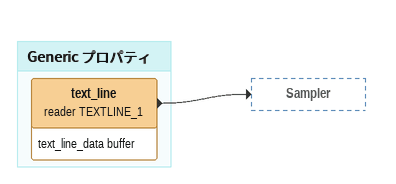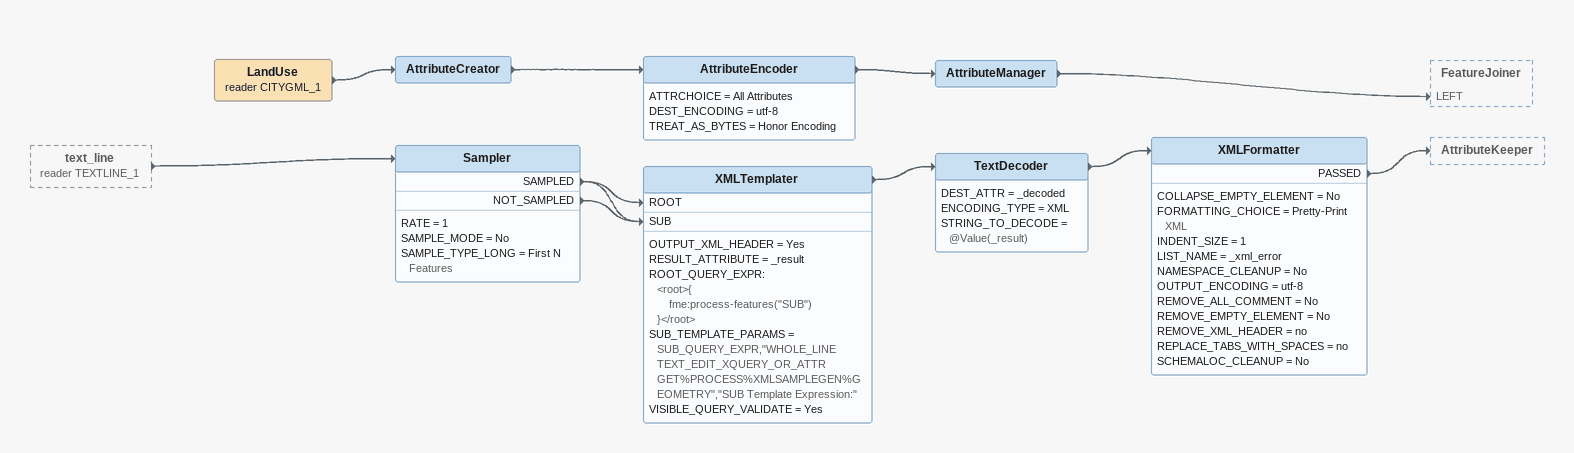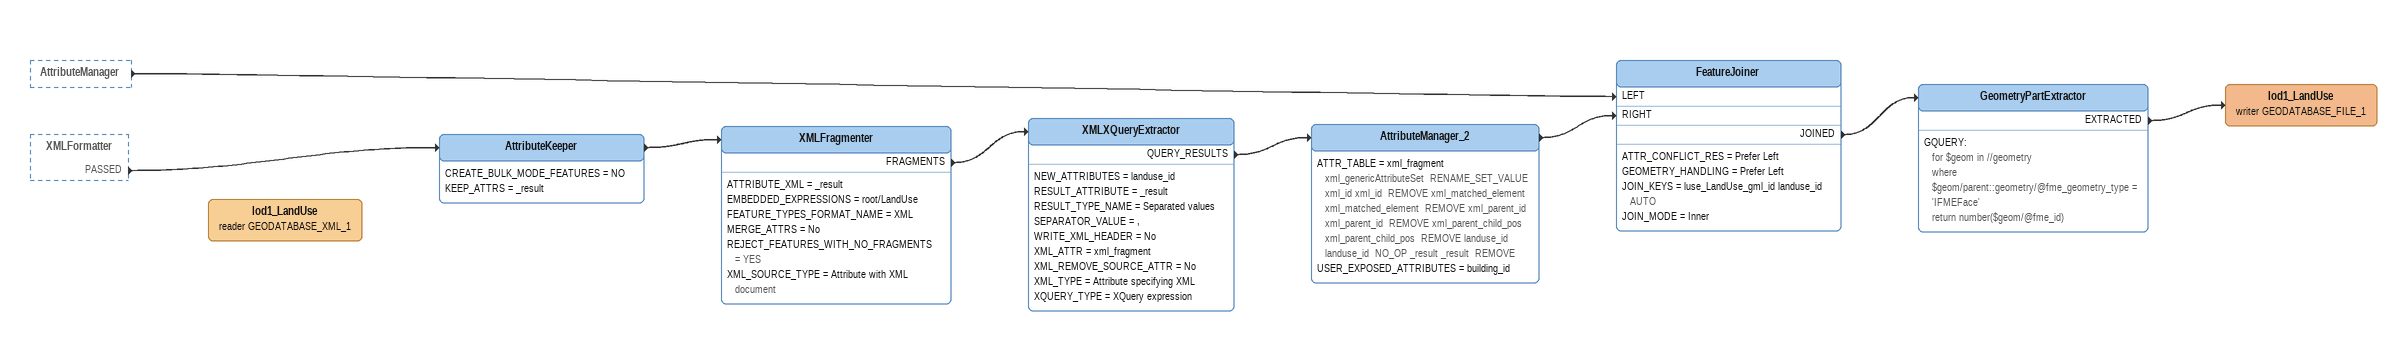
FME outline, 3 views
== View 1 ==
Bookmark: Generic プロパティ
text_line (reader TEXTLINE_1)
    attributes: text_line_data buffer
    -> Sampler

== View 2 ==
text_line (reader TEXTLINE_1) [outside]
    -> Sampler
LandUse (reader CITYGML_1)
    -> AttributeCreator
AttributeCreator
    -> AttributeEncoder
AttributeEncoder
    ATTRCHOICE = All Attributes
    DEST_ENCODING = utf-8
    TREAT_AS_BYTES = Honor Encoding
    -> AttributeManager
AttributeManager
    -> FeatureJoiner [LEFT]
Sampler
    RATE = 1
    SAMPLE_MODE = No
    SAMPLE_TYPE_LONG = First N Features
    SAMPLED -> XMLTemplater [ROOT]
    SAMPLED -> XMLTemplater [SUB]
    NOT_SAMPLED -> XMLTemplater [SUB]
XMLTemplater
    OUTPUT_XML_HEADER = Yes
    RESULT_ATTRIBUTE = _result
    ROOT_QUERY_EXPR:
      <root>{
          fme:process-features("SUB")
      }</root>
    SUB_TEMPLATE_PARAMS = SUB_QUERY_EXPR,"WHOLE_LINE TEXT_EDIT_XQUERY_OR_ATTR GET%PROCESS%XMLSAMPLEGEN%GEOMETRY","SUB Template Expression:"
    VISIBLE_QUERY_VALIDATE = Yes
    -> TextDecoder
TextDecoder
    DEST_ATTR = _decoded
    ENCODING_TYPE = XML
    STRING_TO_DECODE = @Value(_result)
    -> XMLFormatter
XMLFormatter
    COLLAPSE_EMPTY_ELEMENT = No
    FORMATTING_CHOICE = Pretty-Print XML
    INDENT_SIZE = 1
    LIST_NAME = _xml_error
    NAMESPACE_CLEANUP = No
    OUTPUT_ENCODING = utf-8
    REMOVE_ALL_COMMENT = No
    REMOVE_EMPTY_ELEMENT = No
    REMOVE_XML_HEADER = no
    REPLACE_TABS_WITH_SPACES = no
    SCHEMALOC_CLEANUP = No
    PASSED -> AttributeKeeper

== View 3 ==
AttributeManager [outside]
    -> FeatureJoiner [LEFT]
XMLFormatter [outside]
    PASSED -> AttributeKeeper
AttributeKeeper
    CREATE_BULK_MODE_FEATURES = NO
    KEEP_ATTRS = _result
    -> XMLFragmenter
XMLFragmenter
    ATTRIBUTE_XML = _result
    EMBEDDED_EXPRESSIONS = root/LandUse
    FEATURE_TYPES_FORMAT_NAME = XML
    MERGE_ATTRS = No
    REJECT_FEATURES_WITH_NO_FRAGMENTS = YES
    XML_SOURCE_TYPE = Attribute with XML document
    FRAGMENTS -> XMLXQueryExtractor
XMLXQueryExtractor
    NEW_ATTRIBUTES = landuse_id
    RESULT_ATTRIBUTE = _result
    RESULT_TYPE_NAME = Separated values
    SEPARATOR_VALUE = ,
    WRITE_XML_HEADER = No
    XML_ATTR = xml_fragment
    XML_REMOVE_SOURCE_ATTR = No
    XML_TYPE = Attribute specifying XML
    XQUERY_TYPE = XQuery expression
    QUERY_RESULTS -> AttributeManager_2
AttributeManager_2
    ATTR_TABLE = xml_fragment xml_genericAttributeSet  RENAME_SET_VALUE xml_id xml_id  REMOVE xml_matched_element xml_matched_element  REMOVE xml_parent_id xml_parent_id  REMOVE xml_parent_child_pos xml_parent_child_pos  REMOVE landuse_id landuse_id  NO_OP _result _result  REMOVE
    USER_EXPOSED_ATTRIBUTES = building_id
    -> FeatureJoiner [RIGHT]
FeatureJoiner
    ATTR_CONFLICT_RES = Prefer Left
    GEOMETRY_HANDLING = Prefer Left
    JOIN_KEYS = luse_LandUse_gml_id landuse_id AUTO
    JOIN_MODE = Inner
    JOINED -> GeometryPartExtractor
GeometryPartExtractor
    GQUERY:
      for $geom in //geometry
      where $geom/parent::geometry/@fme_geometry_type = 'IFMEFace'
      return number($geom/@fme_id)
    EXTRACTED -> lod1_LandUse (writer GEODATABASE_FILE_1)
lod1_LandUse (writer GEODATABASE_FILE_1)
lod1_LandUse (reader GEODATABASE_XML_1)
